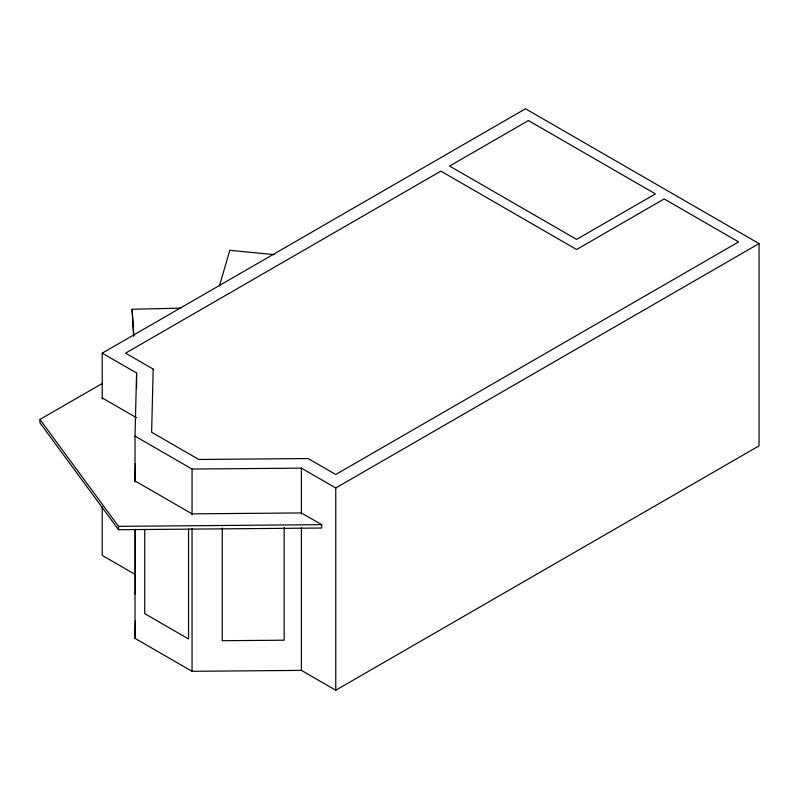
<?xml version="1.0" encoding="UTF-8"?>
<svg xmlns="http://www.w3.org/2000/svg" width="799" height="799" viewBox="0 0 799 799"><rect width="100%" height="100%" fill="white"/><g stroke="black" fill="none" stroke-linecap="round" stroke-linejoin="round"><path stroke-width="1.2" d="M135.011 482.037L135.011 436.124L136.579 372.993L102.222 353.148L102.222 399.061M135.44 463.59L135.011 480.918L192.05 513.847L301.403 512.938L321.697 524.653L321.697 528.029L118.522 529.717L39.95 422.821L39.95 419.455L102.362 383.42M135.411 591.679L135.351 594.146L135.351 529.757M102.222 353.148L525.512 108.764L759.05 243.595L759.05 445.852L335.76 690.236L301.403 670.391L192.05 671.31L135.011 638.371L135.44 621.043M219.385 286.022L229.802 250.317L274.157 254.631M135.011 436.124L192.05 469.053L301.403 468.144L335.76 487.979L759.05 243.595M133.613 335.79L132.075 309.223L180.714 308.154M39.95 419.455L118.522 526.351L321.697 524.653M102.222 397.942L136.579 417.787M135.51 574.621L102.222 555.405L102.222 507.005M132.075 309.223L133.852 336.079M335.76 487.979L335.76 690.236M301.403 468.144L301.403 514.057M301.403 527.7L301.403 670.391M284.164 527.52L284.164 640.199L222.242 640.718L222.242 528.029M192.05 469.053L192.05 514.965M192.05 528.608L192.05 671.31M188.534 528.738L188.534 638.94L144.749 613.662L144.749 529.457M136.579 372.993L136.579 387.875M135.011 529.188L135.011 638.371M118.522 526.351L118.522 529.717M153.198 369.098L151.62 432.229L198.791 459.465L308.144 458.556L335.76 474.496L738.616 241.917L664.189 198.941L576.608 249.508L440.858 171.126L125.573 353.148L153.198 369.098M528.429 120.569L449.607 166.072L576.608 239.39L655.43 193.887L528.429 120.569"/></g></svg>
